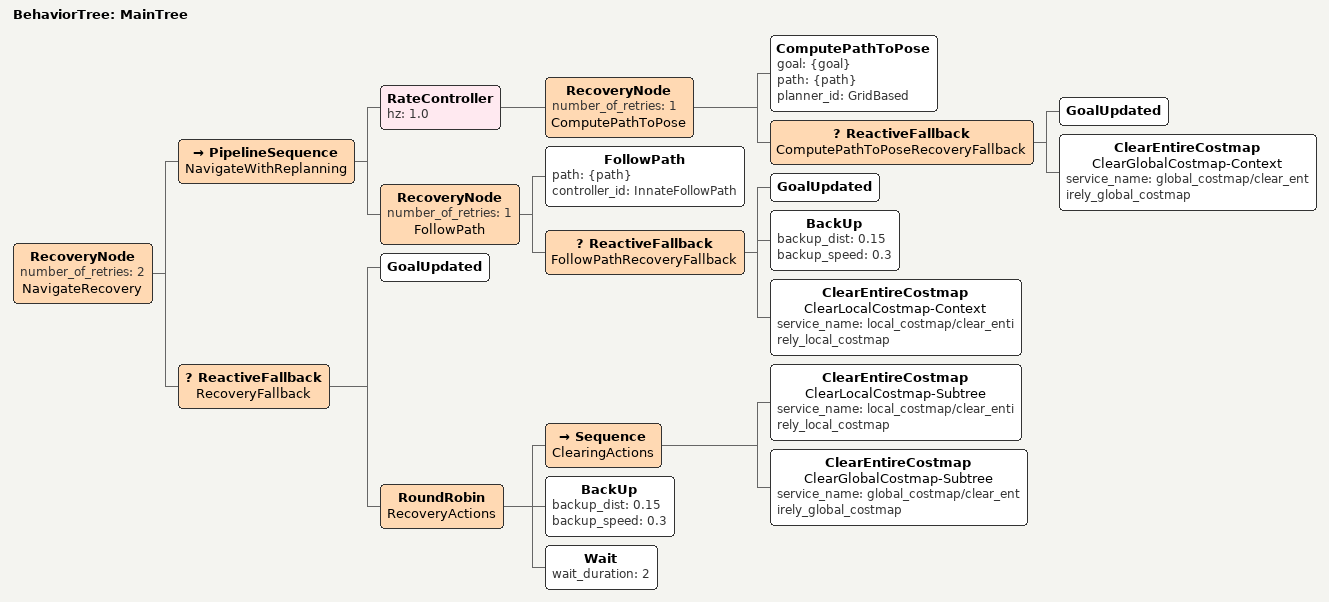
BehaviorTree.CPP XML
<root main_tree_to_execute="MainTree">
    <BehaviorTree ID="MainTree">
        <RecoveryNode number_of_retries="2" name="NavigateRecovery">
            <PipelineSequence name="NavigateWithReplanning">
                <RateController hz="1.0">
                    <RecoveryNode number_of_retries="1" name="ComputePathToPose">
                        <ComputePathToPose goal="{goal}" path="{path}" planner_id="GridBased"/>
                        <ReactiveFallback name="ComputePathToPoseRecoveryFallback">
                            <GoalUpdated/>
                            <ClearEntireCostmap name="ClearGlobalCostmap-Context" service_name="global_costmap/clear_entirely_global_costmap"/>
                        </ReactiveFallback>
                    </RecoveryNode>
                </RateController>
                <RecoveryNode number_of_retries="1" name="FollowPath">
                    <FollowPath path="{path}" controller_id="InnateFollowPath"/>
                    <ReactiveFallback name="FollowPathRecoveryFallback">
                        <GoalUpdated/>
                        <BackUp backup_dist="0.15" backup_speed="0.3"/>
                        <ClearEntireCostmap name="ClearLocalCostmap-Context" service_name="local_costmap/clear_entirely_local_costmap"/>
                    </ReactiveFallback>
                </RecoveryNode>
            </PipelineSequence>
            <ReactiveFallback name="RecoveryFallback">
                <GoalUpdated/>
                <RoundRobin name="RecoveryActions">
                    <Sequence name="ClearingActions">
                        <ClearEntireCostmap name="ClearLocalCostmap-Subtree" service_name="local_costmap/clear_entirely_local_costmap"/>
                        <ClearEntireCostmap name="ClearGlobalCostmap-Subtree" service_name="global_costmap/clear_entirely_global_costmap"/>
                    </Sequence>
                    <BackUp backup_dist="0.15" backup_speed="0.3"/>
                    <Wait wait_duration="2"/>
                </RoundRobin>
            </ReactiveFallback>
        </RecoveryNode>
    </BehaviorTree>
</root>
